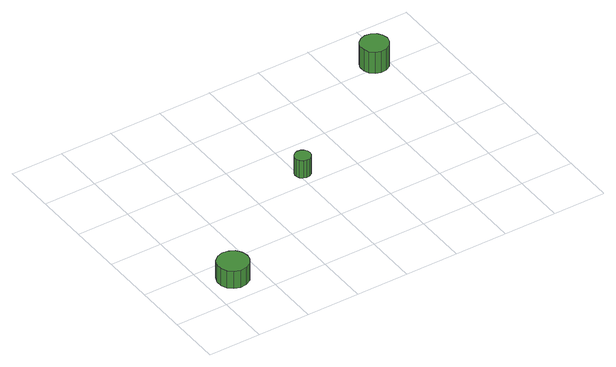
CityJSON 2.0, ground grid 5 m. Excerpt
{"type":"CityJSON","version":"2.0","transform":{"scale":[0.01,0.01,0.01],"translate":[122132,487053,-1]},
"CityObjects":{
"tree1":{"type":"SolitaryVegetationObject","attributes":{"function":"something"},"geometry":[{"type":"MultiSurface","lod":"1","boundaries":[[[0,1,2,3,4,5,6,7,8,9,10,11,12,13,14]],[[15,16,17,18,19,20,21,22,23,24,25,26,27,28,29]],[[0,29,28,1]],[[1,28,27,2]],[[2,27,26,3]],[[3,26,25,4]],[[4,25,24,5]],[[5,24,23,6]],[[6,23,22,7]],[[7,22,21,8]],[[8,21,20,9]],[[9,20,19,10]],[[10,19,18,11]],[[11,18,17,12]],[[12,17,16,13]],[[13,16,15,14]],[[14,15,29,0]]]}]},
"tree2":{"type":"SolitaryVegetationObject","attributes":{"function":"something"},"geometry":[{"type":"MultiSurface","lod":"1","boundaries":[[[30,31,32,33,34,35,36,37,38,39,40,41,42,43,44]],[[45,46,47,48,49,50,51,52,53,54,55,56,57,58,59]],[[30,59,58,31]],[[31,58,57,32]],[[32,57,56,33]],[[33,56,55,34]],[[34,55,54,35]],[[35,54,53,36]],[[36,53,52,37]],[[37,52,51,38]],[[38,51,50,39]],[[39,50,49,40]],[[40,49,48,41]],[[41,48,47,42]],[[42,47,46,43]],[[43,46,45,44]],[[44,45,59,30]]]}]},
"tree3":{"type":"SolitaryVegetationObject","attributes":{"function":"something"},"geometry":[{"type":"MultiSurface","lod":"1","boundaries":[[[60,61,62,63,64,65,66,67,68,69,70,71,72,73,74]],[[75,76,77,78,79,80,81,82,83,84,85,86,87,88,89]],[[60,89,88,61]],[[61,88,87,62]],[[62,87,86,63]],[[63,86,85,64]],[[64,85,84,65]],[[65,84,83,66]],[[66,83,82,67]],[[67,82,81,68]],[[68,81,80,69]],[[69,80,79,70]],[[70,79,78,71]],[[71,78,77,72]],[[72,77,76,73]],[[73,76,75,74]],[[74,75,89,60]]]}]}
},
"vertices":[
[371,237,299],[359,297,299],[323,346,299],[270,376,299],[209,383,299],[152,364,299],[106,323,299],[82,268,299],[82,207,299],[106,151,299],[152,110,299],[209,92,299],[270,98,299],[323,128,299],[359,178,299],[359,178,117],[323,128,117],[270,98,117],[209,92,117],[152,110,117],[106,151,117],[82,207,117],[82,268,117],[106,323,117],[152,364,117],[209,383,117],[270,376,117],[323,346,117],[359,297,117],[371,237,117],
[1606,1130,288],[1600,1160,288],[1582,1185,288],[1555,1201,288],[1524,1204,288],[1494,1195,288],[1471,1174,288],[1458,1145,288],[1458,1114,288],[1471,1086,288],[1494,1065,288],[1524,1055,288],[1555,1058,288],[1582,1074,288],[1600,1099,288],[1600,1099,102],[1582,1074,102],[1555,1058,102],[1524,1055,102],[1494,1065,102],[1471,1086,102],[1458,1114,102],[1458,1145,102],[1471,1174,102],[1494,1195,102],[1524,1204,102],[1555,1201,102],[1582,1185,102],[1600,1160,102],[1606,1130,102],
[3010,2055,310],[2998,2108,310],[2967,2152,310],[2920,2179,310],[2866,2185,310],[2814,2168,310],[2774,2132,310],[2752,2083,310],[2752,2028,310],[2774,1979,310],[2814,1942,310],[2866,1926,310],[2920,1931,310],[2967,1959,310],[2998,2002,310],[2998,2002,82],[2967,1959,82],[2920,1931,82],[2866,1926,82],[2814,1942,82],[2774,1979,82],[2752,2028,82],[2752,2083,82],[2774,2132,82],[2814,2168,82],[2866,2185,82],[2920,2179,82],[2967,2152,82],[2998,2108,82],[3010,2055,82]
]}
